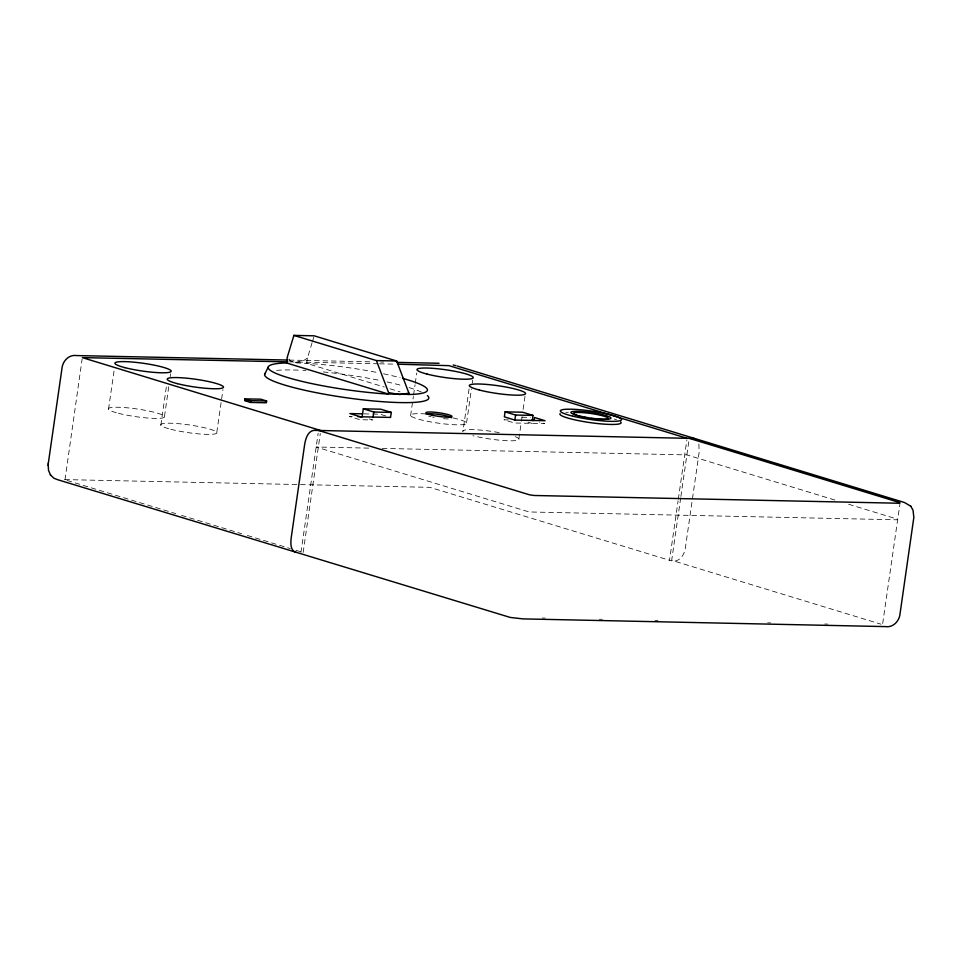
<?xml version="1.0" encoding="UTF-8"?>
<svg xmlns="http://www.w3.org/2000/svg" width="962" height="962" viewBox="0 0 962 962"><rect width="100%" height="100%" fill="white"/><g stroke="black" fill="none" stroke-linecap="round" stroke-linejoin="round"><path stroke-width="0.72" stroke-dasharray="4.81 3.61" d="M64.983 479.785L82.131 359.103M108.526 409.223L114.25 369.48M160.846 425.192L166.57 385.449M164.478 416.438L168.927 385.522M170.202 376.695L170.623 373.749M216.799 432.395L222.956 389.718M312.073 342.761L307.443 358.02L306.674 363.371L384.295 387.049M300.974 552.441L318.157 433.225M303.15 552.489L320.298 433.489M410.606 415.644L413.359 396.512M413.564 395.045L415.055 384.74M415.271 383.261L416.75 372.955M469.083 388.925L462.926 431.613A28.367 3.896 8.2 0 1 500.012 432.78M466.558 422.859L471.428 388.997M472.282 383.116L472.703 380.17M518.879 438.828L521.212 422.631M521.428 421.164L522.065 416.75M523.124 409.391L525.036 396.14M698.893 443.939L699.133 452.332L685.521 546.837C684.86 554.773 678.932 563.96 669.516 560.281L678.09 500.781M678.306 499.29L686.88 439.79M680.687 497.955L671.692 560.329L880.964 624.182M680.892 496.464L689.069 439.73M882.695 623.496L899.867 504.377M312.494 341.366L313.756 337.205M64.767 479.593L429.798 487.325L669.516 560.281M307.443 358.02L302.898 361.123L292.376 362.89M289.237 360.089L373.136 361.868M380.615 362.037L383.622 362.097M289.346 361.892L377.97 363.78M379.473 363.816L395.995 364.165M364.045 413.876L371.332 414.033M372.787 414.057L380.074 414.213L389.261 417.015M521.849 417.231L530.327 417.412M352.284 416.558L349.459 416.498L359.956 419.709L372.655 419.973L367.412 418.374M508.321 419.877L503.944 419.793L514.442 422.991L544.636 423.629L539.381 422.029M368.699 448.124L316.161 447.005L526.262 511.099A5.147 0.709 8.2 0 0 532.443 512.037L896.392 519.781A5.147 0.709 8.2 0 0 896.861 518.987L847.426 503.884M382.203 448.412L686.892 454.894L835.954 500.384M542.243 618.025L545.25 618.085M599.35 619.239L602.344 619.3M654.942 620.418L657.948 620.478M767.652 622.811L770.658 622.883M824.759 624.025L827.765 624.097M527.994 422.162L531.926 423.364M390.043 388.804L400.108 391.883M67.087 480.447L175.818 513.636M181.541 515.379L241.63 533.718M247.354 535.461L290.271 548.556M295.995 550.3L301.719 552.056M288.768 359.006L290.259 360.858L296.019 362.842L309.716 363.54A80.459 11.063 8.2 0 1 378.198 372.703M276.647 370.37A82.948 11.4 8.2 0 1 300.132 370.214M302.994 370.346A82.948 11.4 8.2 0 1 305.952 370.514M323.304 371.933A82.948 11.4 8.2 0 1 380.675 380.591M387.073 381.95A82.948 11.4 8.2 0 1 403.162 385.894M409.09 387.602A82.948 11.4 8.2 0 1 421.392 392.039M383.501 373.785A80.459 11.063 8.2 0 1 400.096 377.693M565.788 412.349A30.904 4.245 8.2 0 1 568.35 412.277M614.321 419.035A30.904 4.245 8.2 0 1 616.618 419.829M515.211 436.676A28.367 3.896 8.2 0 1 508.994 440.788A28.367 3.896 8.2 0 1 472.883 435.69M453.006 417.917A28.367 3.896 8.2 0 1 459.8 424.831A28.367 3.896 8.2 0 1 416.774 418.65A28.367 3.896 8.2 0 1 424.915 413.876M448.28 418.891A13.227 1.816 8.2 0 1 442.544 418.59M434.139 417.376A13.227 1.816 8.2 0 1 432.575 417.051M431.108 416.726A13.227 1.816 8.2 0 1 428.607 416.041M170.803 429.268A28.367 3.896 8.2 0 0 216.498 433.381A28.367 3.896 8.2 0 0 179.185 423.737A28.367 3.896 8.2 0 0 170.803 429.268M118.47 413.299A28.367 3.896 8.2 0 0 164.165 417.412A28.367 3.896 8.2 0 0 126.852 407.768A28.367 3.896 8.2 0 0 118.47 413.299"/><path stroke-width="1.44" d="M48.16 464.862L48.545 470.466L50.601 475.168M48.292 463.431L61.953 368.554C62.542 361.231 68.783 354.353 76.515 355.567L287.734 360.053M48.124 465.235L48.328 463.059M244.913 398.857L244.661 400.649L250.529 402.441L266.378 402.777L266.63 400.986L260.762 399.194L244.913 398.857L250.793 400.649L266.63 400.986M250.529 402.441L250.793 400.649M402.561 378.355A80.459 11.063 8.2 0 1 411.051 394.456L385.882 393.915A80.459 11.063 8.2 0 1 287.289 377.441A80.459 11.063 8.2 0 1 284.56 362.999L286.46 362.951L287.289 357.167L293.903 335.389L314.177 335.822L396.681 361.003L408.922 393.205L408.73 394.504M362.59 413.84L349.879 413.576L360.377 416.774L390.572 417.424L391.293 412.397L380.796 409.199L363.311 408.826L362.169 416.774L357.924 416.678M373.088 417.051L373.809 412.025L363.311 408.826M293.903 335.389L376.407 360.57L388.588 392.652L388.383 394.059L286.46 362.951M532.347 420.442L533.068 415.416L522.57 412.217L505.086 411.844L504.365 416.859L514.862 420.069L545.057 420.707L534.559 417.508L534.138 420.43L531.313 420.37M514.862 420.069L515.584 415.043L505.086 411.844M264.622 374.386L268.182 367.195M408.922 393.205L399.603 394.528L388.588 392.652M376.407 360.57L396.681 361.003M397.102 362.385L439.045 363.275M287.842 361.868L82.347 357.623L320.731 430.507M397.498 364.189L448.977 365.656L687.096 438.299M246.104 400.673L248.978 400.733M373.809 412.025L391.293 412.397M515.584 415.043L533.068 415.416M296.14 552.332C290.356 550.998 290.596 543.133 291.113 538.455L304.726 443.951C305.712 438.756 307.684 431.433 313.72 430.363L694.107 438.456L697.342 440.368M453.222 365.019L455.952 365.668M457.287 366.053L904.436 502.501L910.798 506.216M689.273 438.347L899.254 502.441A5.147 0.709 8.2 0 1 898.773 503.234L534.836 495.502A5.147 0.709 8.2 0 1 528.643 494.552L318.554 430.459M50.337 474.819L53.884 478.21L57.528 479.665L510.281 617.448L522.955 618.891L885.485 626.599C893.217 627.813 899.47 620.935 900.059 613.612L913.852 517.303L912.998 510.113L910.545 505.892M427.429 395.574A82.948 11.4 8.2 0 1 348.953 398.112A82.948 11.4 8.2 0 1 265.296 373.28M620.731 421.981A30.904 4.245 8.2 0 1 591.245 422.763A30.904 4.245 8.2 0 1 560.088 413.612M578.787 416.029A17.665 2.429 8.2 0 1 579.87 412.494A17.665 2.429 8.2 0 1 605.783 416.786A17.665 2.429 8.2 0 1 597.931 419.192M595.791 418.999A17.665 2.429 8.2 0 1 591.281 418.47M586.736 417.748A17.665 2.429 8.2 0 1 584.559 417.352M582.479 416.919A17.665 2.429 8.2 0 1 580.543 416.474M425.913 414.081A13.227 1.816 8.2 0 1 439.021 414.502A13.227 1.816 8.2 0 1 451.575 417.809M572.919 416.197A30.904 4.245 8.2 0 0 621.368 420.033A30.904 4.245 8.2 0 0 578.559 409.608A30.904 4.245 8.2 0 0 572.919 416.197M579.148 415.885A20.214 2.778 8.2 0 0 610.846 418.386A20.214 2.778 8.2 0 0 582.84 411.568A20.214 2.778 8.2 0 0 579.148 415.885M479.461 390.067A28.367 3.896 8.2 0 0 525.144 394.179A28.367 3.896 8.2 0 0 487.83 384.523A28.367 3.896 8.2 0 0 479.461 390.067M427.128 374.098A28.367 3.896 8.2 0 0 472.823 378.21A28.367 3.896 8.2 0 0 435.509 368.554A28.367 3.896 8.2 0 0 427.128 374.098M177.381 383.646A28.367 3.896 8.2 0 0 223.064 387.758A28.367 3.896 8.2 0 0 185.75 378.102A28.367 3.896 8.2 0 0 177.381 383.646M125.048 367.676A28.367 3.896 8.2 0 0 170.743 371.789A28.367 3.896 8.2 0 0 133.429 362.133A28.367 3.896 8.2 0 0 125.048 367.676M431.361 415.019A13.227 1.816 8.2 0 0 451.948 416.606A13.227 1.816 8.2 0 0 433.441 412.157A13.227 1.816 8.2 0 0 431.361 415.019"/></g></svg>
